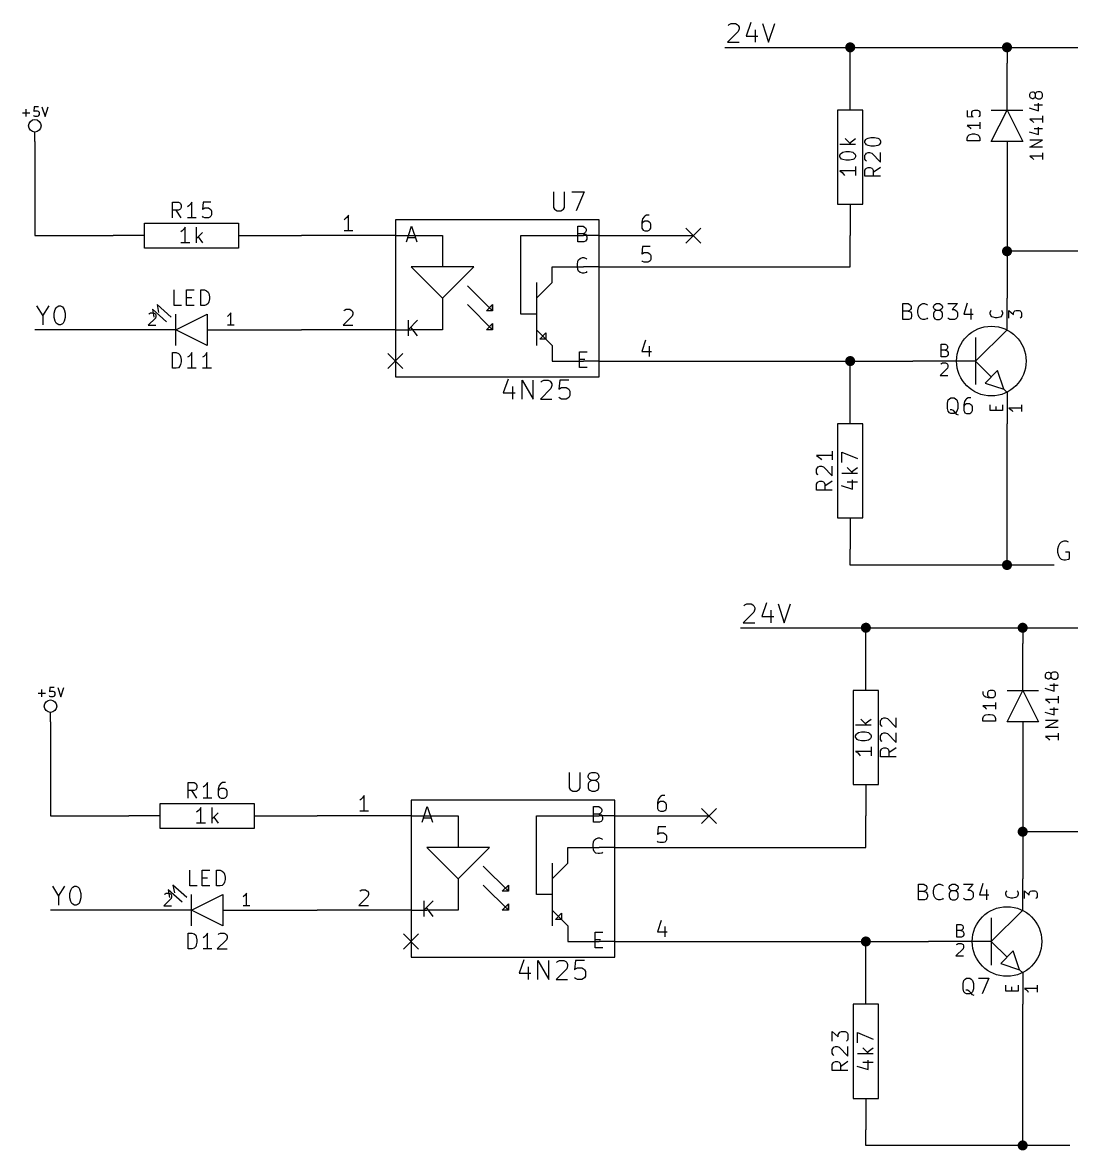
# Model space of a CAD drawing. Extents: x 4000 to 196000, y 4000 to 146000.
# Drawn here: x 134110 to 167555, y 36340 to 72290 of the extents above; entities that cross this region are included whole.
import ezdxf

# ---------------------------------------------------------------- set-up
doc = ezdxf.new("R2010")
doc.units = 0
doc.layers.add('BLACK', color=1, linetype='CONTINUOUS')

msp = doc.modelspace()

# ---------------------------------------------------------------- linework, layer by layer
at = {"layer": 'BLACK'}
for p, q in [((156640, 72230), (156700, 72260)), ((156700, 72260), (156840, 72260)), ((156840, 72260), (156900, 72230)), ((157330, 72290), (157180, 71860)), ((157700, 72260), (157900, 71660)), ((157900, 71660), (158100, 72260)), ((156930, 72000), (156590, 71660)), ((156610, 72200), (156640, 72230)), ((156900, 72230), (156930, 72200)), ((156930, 72200), (156960, 72140)), ((156960, 72090), (156930, 72000)), ((156960, 72140), (156960, 72090)), ((157470, 72060), (157470, 71660)), ((156590, 71660), (156960, 71660)), ((157180, 71860), (157560, 71860)), ((156500, 71500), (169500, 71500)), ((160500, 70500), (160500, 71500)), ((165500, 71500), (165500, 71000)), ((165500, 69500), (165500, 71000)), ((160500, 69500), (160500, 70500)), ((166230, 70010), (166250, 70050)), ((166230, 69930), (166230, 70010)), ((166250, 69890), (166230, 69930)), ((166250, 70050), (166270, 70070)), ((166270, 69880), (166250, 69890)), ((166270, 70070), (166310, 70080)), ((166310, 69860), (166270, 69880)), ((166310, 70080), (166330, 70080)), ((166330, 69860), (166310, 69860)), ((166330, 70080), (166370, 70070)), ((166370, 69880), (166330, 69860)), ((166370, 70070), (166380, 70050)), ((166380, 69890), (166370, 69880)), ((166380, 70050), (166400, 70010)), ((166400, 69930), (166380, 69890)), ((166420, 70050), (166400, 70010)), ((166400, 70010), (166400, 69930)), ((166400, 69930), (166420, 69890)), ((166440, 70070), (166420, 70050)), ((166420, 69890), (166440, 69880)), ((166480, 70080), (166440, 70070)), ((166440, 69880), (166480, 69860)), ((166560, 70080), (166480, 70080)), ((166480, 69860), (166560, 69860)), ((166590, 70070), (166560, 70080)), ((166560, 69860), (166590, 69880)), ((166610, 70050), (166590, 70070)), ((166590, 69880), (166610, 69890)), ((166630, 70010), (166610, 70050)), ((166610, 69890), (166630, 69930)), ((166630, 69930), (166630, 70010)), ((134110, 69410), (134340, 69410)), ((134230, 69300), (134230, 69530)), ((134480, 69600), (134470, 69460)), ((134470, 69460), (134480, 69470)), ((134620, 69600), (134480, 69600)), ((134480, 69470), (134510, 69480)), ((134510, 69480), (134580, 69480)), ((134580, 69480), (134610, 69470)), ((134610, 69470), (134620, 69460)), ((134620, 69460), (134640, 69430)), ((134640, 69430), (134640, 69360)), ((134730, 69600), (134830, 69300)), ((134830, 69300), (134930, 69600)), ((160100, 69500), (160100, 66500)), ((160900, 69500), (160100, 69500)), ((160900, 66500), (160900, 69500)), ((164230, 69490), (164230, 69300)), ((164380, 69430), (164400, 69470)), ((164380, 69330), (164380, 69430)), ((164400, 69470), (164420, 69490)), ((164420, 69490), (164460, 69500)), ((164460, 69500), (164560, 69500)), ((164560, 69500), (164590, 69490)), ((164590, 69490), (164610, 69470)), ((164610, 69470), (164630, 69430)), ((164630, 69430), (164630, 69330)), ((165000, 69500), (166000, 69500)), ((165000, 68500), (165500, 69500)), ((165500, 69500), (166000, 68500)), ((166210, 69570), (166500, 69480)), ((166370, 69670), (166630, 69670)), ((166500, 69480), (166500, 69720)), ((134480, 69310), (134470, 69330)), ((134510, 69300), (134480, 69310)), ((134580, 69300), (134510, 69300)), ((134610, 69310), (134580, 69300)), ((134620, 69330), (134610, 69310)), ((134640, 69360), (134620, 69330)), ((164230, 69300), (164420, 69280)), ((164400, 69300), (164380, 69330)), ((164420, 69280), (164400, 69300)), ((164610, 69300), (164590, 69280)), ((164630, 69330), (164610, 69300)), ((164630, 69120), (164630, 68900)), ((166630, 69210), (166230, 69210)), ((166230, 69210), (166290, 69170)), ((166290, 69170), (166330, 69130)), ((166330, 69130), (166350, 69100)), ((166630, 69320), (166630, 69100)), ((134500, 68500), (134500, 68800)), ((164630, 69010), (164230, 69010)), ((164230, 69010), (164290, 68970)), ((164230, 68610), (164250, 68670)), ((164250, 68670), (164290, 68710)), ((164290, 68970), (164330, 68930)), ((164290, 68710), (164330, 68720)), ((164330, 68930), (164350, 68900)), ((164330, 68720), (164400, 68740)), ((164400, 68740), (164460, 68740)), ((164460, 68740), (164540, 68720)), ((164540, 68720), (164570, 68710)), ((164570, 68710), (164610, 68670)), ((164610, 68670), (164630, 68610)), ((166210, 68810), (166500, 68720)), ((166370, 68910), (166630, 68910)), ((166500, 68720), (166500, 68960)), ((134500, 68500), (134500, 65500)), ((160670, 68400), (160170, 68400)), ((160340, 68590), (160530, 68400)), ((160480, 68450), (160670, 68590)), ((160970, 68510), (161000, 68560)), ((160970, 68460), (160970, 68510)), ((161000, 68420), (160970, 68460)), ((161000, 68560), (161020, 68580)), ((161020, 68390), (161000, 68420)), ((161020, 68580), (161070, 68610)), ((161070, 68370), (161020, 68390)), ((161070, 68610), (161160, 68630)), ((161160, 68350), (161070, 68370)), ((161160, 68630), (161280, 68630)), ((161280, 68350), (161160, 68350)), ((161280, 68630), (161380, 68610)), ((161380, 68370), (161280, 68350)), ((161380, 68610), (161420, 68580)), ((161420, 68390), (161380, 68370)), ((161420, 68580), (161450, 68560)), ((161450, 68420), (161420, 68390)), ((161450, 68560), (161470, 68510)), ((161470, 68460), (161450, 68420)), ((161470, 68510), (161470, 68460)), ((164230, 68520), (164230, 68610)), ((164630, 68520), (164230, 68520)), ((164630, 68610), (164630, 68520)), ((166000, 68500), (165000, 68500)), ((165500, 68500), (165500, 67000)), ((166230, 68320), (166630, 68540)), ((166630, 68540), (166230, 68540)), ((166630, 68320), (166230, 68320)), ((160170, 68060), (160200, 68110)), ((160170, 68010), (160170, 68060)), ((160200, 67970), (160170, 68010)), ((160200, 68110), (160220, 68130)), ((160220, 67940), (160200, 67970)), ((160220, 68130), (160270, 68160)), ((160270, 68160), (160360, 68180)), ((160360, 68180), (160480, 68180)), ((160480, 68180), (160580, 68160)), ((160580, 68160), (160620, 68130)), ((160620, 68130), (160650, 68110)), ((160650, 67970), (160620, 67940)), ((160650, 68110), (160670, 68060)), ((160670, 68010), (160650, 67970)), ((160670, 68060), (160670, 68010)), ((160970, 68060), (161000, 68100)), ((160970, 67940), (160970, 68060)), ((161000, 68100), (161020, 68130)), ((161020, 68130), (161070, 68150)), ((161070, 68150), (161120, 68150)), ((161120, 68150), (161190, 68130)), ((161190, 68130), (161470, 67840)), ((161470, 67840), (161470, 68150)), ((166630, 68030), (166230, 68030)), ((166230, 68030), (166290, 67990)), ((166290, 67990), (166330, 67950)), ((166330, 67950), (166350, 67920)), ((166630, 68140), (166630, 67920)), ((160270, 67920), (160220, 67940)), ((160360, 67900), (160270, 67920)), ((160480, 67900), (160360, 67900)), ((160580, 67920), (160480, 67900)), ((160620, 67940), (160580, 67920)), ((160670, 67700), (160670, 67420)), ((161000, 67890), (160970, 67940)), ((160970, 67580), (161000, 67630)), ((161020, 67870), (161000, 67890)), ((161000, 67630), (161020, 67650)), ((161020, 67650), (161070, 67670)), ((161070, 67670), (161140, 67670)), ((161140, 67670), (161190, 67650)), ((161190, 67650), (161210, 67630)), ((161210, 67630), (161230, 67580)), ((161470, 67670), (161230, 67510)), ((160670, 67560), (160170, 67560)), ((160170, 67560), (160240, 67510)), ((160240, 67510), (160290, 67460)), ((160290, 67460), (160320, 67420)), ((160970, 67390), (160970, 67580)), ((161470, 67390), (160970, 67390)), ((161230, 67580), (161230, 67390)), ((151040, 66890), (151040, 66400)), ((151390, 66400), (151390, 66890)), ((151620, 66890), (152020, 66890)), ((152020, 66890), (151760, 66290)), ((165500, 67000), (165500, 63500)), ((138890, 66070), (138890, 66570)), ((138890, 66570), (139080, 66570)), ((139080, 66570), (139130, 66540)), ((139130, 66540), (139150, 66520)), ((139150, 66520), (139170, 66470)), ((139510, 66570), (139460, 66500)), ((139510, 66070), (139510, 66570)), ((139870, 66570), (139850, 66330)), ((140110, 66570), (139870, 66570)), ((139080, 66310), (138890, 66310)), ((139170, 66070), (139010, 66310)), ((139130, 66330), (139080, 66310)), ((139150, 66350), (139130, 66330)), ((139170, 66400), (139150, 66350)), ((139170, 66470), (139170, 66400)), ((139410, 66450), (139370, 66420)), ((139460, 66500), (139410, 66450)), ((139850, 66330), (139870, 66350)), ((139870, 66350), (139920, 66380)), ((139920, 66380), (140040, 66380)), ((140040, 66380), (140080, 66350)), ((140080, 66350), (140110, 66330)), ((140110, 66330), (140130, 66280)), ((140130, 66160), (140110, 66120)), ((140130, 66280), (140130, 66160)), ((144500, 66150), (144450, 66080)), ((144500, 65650), (144500, 66150)), ((151040, 66400), (151070, 66340)), ((151070, 66340), (151100, 66320)), ((151100, 66320), (151160, 66290)), ((151160, 66290), (151270, 66290)), ((151270, 66290), (151330, 66320)), ((151330, 66320), (151360, 66340)), ((151360, 66340), (151390, 66400)), ((154000, 66150), (153950, 66120)), ((154090, 66150), (154000, 66150)), ((160100, 66500), (160900, 66500)), ((160500, 66500), (160500, 65500)), ((138000, 65100), (138000, 65900)), ((138000, 65900), (141000, 65900)), ((139650, 66070), (139370, 66070)), ((139870, 66090), (139850, 66120)), ((139920, 66070), (139870, 66090)), ((140040, 66070), (139920, 66070)), ((140080, 66090), (140040, 66070)), ((140110, 66120), (140080, 66090)), ((141000, 65900), (141000, 65100)), ((144400, 66030), (144360, 66000)), ((144450, 66080), (144400, 66030)), ((146000, 66000), (146000, 61000)), ((152500, 66000), (146000, 66000)), ((146350, 65300), (146510, 65800)), ((146510, 65800), (146680, 65300)), ((151820, 65300), (151820, 65800)), ((151820, 65800), (151990, 65800)), ((151990, 65800), (152030, 65770)), ((152500, 61000), (152500, 66000)), ((153880, 66030), (153860, 65930)), ((153860, 65930), (153860, 65740)), ((153880, 65910), (153860, 65860)), ((153930, 66100), (153880, 66030)), ((153900, 65930), (153880, 65910)), ((153950, 65960), (153900, 65930)), ((153950, 66120), (153930, 66100)), ((154050, 65960), (153950, 65960)), ((154090, 65930), (154050, 65960)), ((154120, 65910), (154090, 65930)), ((154140, 65860), (154120, 65910)), ((154140, 65740), (154140, 65860)), ((134500, 65500), (137000, 65500)), ((138000, 65500), (137000, 65500)), ((139200, 65650), (139160, 65620)), ((139250, 65700), (139200, 65650)), ((139300, 65770), (139250, 65700)), ((139300, 65270), (139300, 65770)), ((139660, 65270), (139660, 65770)), ((139850, 65600), (139660, 65410)), ((139710, 65460), (139850, 65270)), ((141000, 65500), (142000, 65500)), ((142000, 65500), (143000, 65500)), ((146000, 65500), (143000, 65500)), ((144640, 65650), (144360, 65650)), ((146000, 65500), (146500, 65500)), ((146400, 65440), (146630, 65440)), ((146500, 65500), (147500, 65500)), ((147500, 65500), (147500, 64500)), ((150000, 63000), (150000, 65500)), ((150000, 65500), (152000, 65500)), ((151990, 65560), (151820, 65560)), ((152030, 65580), (151990, 65560)), ((151990, 65560), (152060, 65540)), ((152500, 65500), (152000, 65500)), ((152030, 65770), (152060, 65750)), ((152060, 65610), (152030, 65580)), ((152060, 65750), (152080, 65700)), ((152080, 65650), (152060, 65610)), ((152060, 65540), (152080, 65510)), ((152080, 65700), (152080, 65650)), ((152080, 65510), (152100, 65460)), ((152100, 65460), (152100, 65390)), ((152500, 65500), (155500, 65500)), ((153860, 65740), (153880, 65700)), ((153880, 65700), (153900, 65670)), ((153900, 65670), (153950, 65650)), ((153950, 65650), (154050, 65650)), ((154050, 65650), (154090, 65670)), ((154090, 65670), (154120, 65700)), ((154120, 65700), (154140, 65740)), ((155260, 65740), (155740, 65260)), ((155740, 65740), (155260, 65260)), ((160500, 64500), (160500, 65500)), ((141000, 65100), (138000, 65100)), ((139440, 65270), (139160, 65270)), ((152010, 65300), (151820, 65300)), ((152060, 65320), (152010, 65300)), ((152080, 65350), (152060, 65320)), ((152100, 65390), (152080, 65350)), ((153880, 65150), (153860, 64910)), ((154120, 65150), (153880, 65150)), ((151820, 64680), (151840, 64730)), ((151840, 64730), (151890, 64770)), ((151890, 64770), (151960, 64800)), ((151960, 64800), (152010, 64800)), ((152010, 64800), (152080, 64770)), ((152080, 64770), (152100, 64750)), ((153860, 64910), (153880, 64930)), ((153880, 64930), (153930, 64960)), ((153930, 64960), (154050, 64960)), ((154050, 64960), (154090, 64930)), ((154090, 64930), (154120, 64910)), ((154120, 64910), (154140, 64860)), ((154140, 64740), (154120, 64700)), ((154140, 64860), (154140, 64740)), ((169500, 65000), (165500, 65000)), ((147500, 64500), (146500, 64500)), ((146500, 64500), (147500, 63500)), ((147500, 63500), (148500, 64500)), ((148500, 64500), (147500, 64500)), ((151000, 64000), (151000, 64500)), ((151000, 64500), (152000, 64500)), ((151800, 64580), (151820, 64680)), ((151800, 64510), (151800, 64580)), ((151820, 64420), (151800, 64510)), ((151840, 64370), (151820, 64420)), ((151890, 64320), (151840, 64370)), ((152500, 64500), (152000, 64500)), ((152500, 64500), (155500, 64500)), ((153880, 64670), (153860, 64700)), ((153930, 64650), (153880, 64670)), ((154050, 64650), (153930, 64650)), ((154090, 64670), (154050, 64650)), ((154120, 64700), (154090, 64670)), ((155500, 64500), (160500, 64500)), ((150500, 64000), (150500, 62000)), ((150500, 63500), (151000, 64000)), ((151960, 64300), (151890, 64320)), ((152010, 64300), (151960, 64300)), ((152080, 64320), (152010, 64300)), ((152100, 64350), (152080, 64320)), ((138940, 63270), (138940, 63770)), ((139340, 63270), (139340, 63770)), ((139340, 63770), (139580, 63770)), ((139790, 63270), (139790, 63770)), ((139790, 63770), (139910, 63770)), ((139910, 63770), (139980, 63740)), ((139980, 63740), (140030, 63700)), ((140030, 63700), (140050, 63650)), ((140050, 63650), (140070, 63550)), ((148300, 63900), (149100, 63100)), ((138850, 62900), (138400, 63300)), ((138400, 63300), (138450, 63050)), ((139340, 63530), (139510, 63530)), ((139980, 63290), (139910, 63270)), ((140030, 63340), (139980, 63290)), ((140050, 63390), (140030, 63340)), ((140070, 63480), (140050, 63390)), ((140070, 63550), (140070, 63480)), ((147500, 63500), (147500, 62500)), ((148300, 63300), (149100, 62500)), ((148900, 63100), (149100, 63300)), ((149100, 63100), (149100, 63300)), ((149100, 63300), (149100, 63100)), ((162180, 62830), (162180, 63330)), ((162180, 63330), (162350, 63330)), ((162350, 63330), (162390, 63300)), ((162390, 63300), (162420, 63280)), ((162420, 63280), (162440, 63230)), ((162700, 63260), (162750, 63300)), ((162750, 63300), (162820, 63330)), ((162820, 63330), (162870, 63330)), ((162870, 63330), (162940, 63300)), ((162940, 63300), (162960, 63280)), ((163160, 63230), (163180, 63280)), ((163180, 63280), (163200, 63300)), ((163200, 63300), (163250, 63330)), ((163250, 63330), (163350, 63330)), ((163350, 63330), (163390, 63300)), ((163390, 63300), (163420, 63280)), ((163420, 63280), (163440, 63230)), ((163610, 63330), (163920, 63330)), ((163920, 63330), (163750, 63140)), ((164230, 63350), (164120, 62990)), ((165500, 62500), (165500, 63500)), ((134560, 63260), (134760, 62940)), ((134760, 62940), (134960, 63260)), ((134760, 62940), (134760, 62660)), ((135120, 63030), (135150, 63140)), ((135120, 62890), (135120, 63030)), ((135150, 63140), (135180, 63200)), ((135180, 63200), (135210, 63230)), ((135210, 63230), (135270, 63260)), ((135270, 63260), (135320, 63260)), ((135320, 63260), (135380, 63230)), ((135380, 63230), (135410, 63200)), ((135410, 63200), (135440, 63140)), ((135440, 63140), (135470, 63030)), ((135470, 63030), (135470, 62890)), ((138140, 63000), (138160, 63020)), ((138160, 63020), (138190, 63040)), ((138190, 63040), (138290, 63040)), ((138700, 62750), (138250, 63150)), ((138250, 63150), (138300, 62900)), ((138290, 63040), (138330, 63020)), ((138330, 63020), (138350, 63000)), ((138350, 63000), (138360, 62960)), ((138360, 62920), (138350, 62870)), ((138360, 62960), (138360, 62920)), ((139180, 63270), (138940, 63270)), ((139000, 62000), (139000, 63000)), ((139000, 62500), (140000, 63000)), ((139580, 63270), (139340, 63270)), ((139910, 63270), (139790, 63270)), ((140000, 63000), (140000, 62000)), ((140670, 62940), (140640, 62920)), ((140710, 62980), (140670, 62940)), ((140750, 63040), (140710, 62980)), ((140750, 62640), (140750, 63040)), ((144620, 62930), (144330, 62650)), ((144360, 63100), (144380, 63120)), ((144380, 63120), (144430, 63150)), ((144430, 63150), (144550, 63150)), ((144550, 63150), (144590, 63120)), ((144590, 63120), (144620, 63100)), ((144620, 63100), (144640, 63050)), ((144640, 63000), (144620, 62930)), ((144640, 63050), (144640, 63000)), ((149100, 63100), (148900, 63100)), ((150500, 63000), (150000, 63000)), ((162350, 63090), (162180, 63090)), ((162390, 63110), (162350, 63090)), ((162350, 63090), (162420, 63070)), ((162420, 63140), (162390, 63110)), ((162440, 63180), (162420, 63140)), ((162420, 63070), (162440, 63040)), ((162440, 63230), (162440, 63180)), ((162440, 63040), (162460, 62990)), ((162460, 62920), (162440, 62880)), ((162460, 62990), (162460, 62920)), ((162660, 63110), (162680, 63210)), ((162660, 63040), (162660, 63110)), ((162680, 62950), (162660, 63040)), ((162680, 63210), (162700, 63260)), ((162700, 62900), (162680, 62950)), ((163160, 63210), (163160, 63230)), ((163180, 63160), (163160, 63210)), ((163180, 63070), (163160, 63020)), ((163160, 63020), (163160, 62920)), ((163160, 62920), (163180, 62880)), ((163200, 63140), (163180, 63160)), ((163200, 63090), (163180, 63070)), ((163250, 63110), (163200, 63140)), ((163250, 63110), (163200, 63090)), ((163350, 63110), (163250, 63110)), ((163390, 63140), (163350, 63110)), ((163390, 63090), (163350, 63110)), ((163420, 63160), (163390, 63140)), ((163420, 63070), (163390, 63090)), ((163440, 63210), (163420, 63160)), ((163440, 63020), (163420, 63070)), ((163420, 62880), (163440, 62920)), ((163440, 63230), (163440, 63210)), ((163440, 62920), (163440, 63020)), ((163750, 63140), (163830, 63140)), ((163830, 63140), (163870, 63110)), ((163870, 63110), (163900, 63090)), ((163900, 63090), (163920, 63040)), ((163920, 62920), (163900, 62880)), ((163920, 63040), (163920, 62920)), ((164120, 62990), (164420, 62990)), ((164350, 63160), (164350, 62830)), ((164960, 63050), (164980, 63100)), ((164960, 63010), (164960, 63050)), ((164980, 62950), (164960, 63010)), ((164980, 63100), (165000, 63120)), ((165020, 62910), (164980, 62950)), ((165340, 62950), (165300, 62910)), ((165320, 63120), (165340, 63100)), ((165340, 63100), (165360, 63050)), ((165360, 63010), (165340, 62950)), ((165360, 63050), (165360, 63010)), ((165560, 62870), (165560, 63110)), ((165560, 63110), (165710, 62980)), ((165710, 63040), (165730, 63080)), ((165710, 62980), (165710, 63040)), ((165730, 63080), (165750, 63100)), ((165750, 63100), (165790, 63110)), ((165790, 63110), (165890, 63110)), ((165890, 63110), (165920, 63100)), ((165920, 63100), (165940, 63080)), ((165940, 63080), (165960, 63040)), ((165960, 62920), (165940, 62890)), ((165960, 63040), (165960, 62920)), ((135150, 62770), (135120, 62890)), ((135180, 62710), (135150, 62770)), ((135210, 62690), (135180, 62710)), ((135270, 62660), (135210, 62690)), ((135320, 62660), (135270, 62660)), ((135380, 62690), (135320, 62660)), ((135410, 62710), (135380, 62690)), ((135440, 62770), (135410, 62710)), ((135470, 62890), (135440, 62770)), ((138350, 62870), (138120, 62640)), ((138120, 62640), (138360, 62640)), ((140860, 62640), (140640, 62640)), ((144330, 62650), (144640, 62650)), ((146420, 62300), (146420, 62800)), ((146700, 62800), (146420, 62510)), ((146700, 62300), (146490, 62580)), ((148900, 62500), (149100, 62700)), ((149100, 62500), (149100, 62700)), ((149100, 62700), (149100, 62500)), ((162370, 62830), (162180, 62830)), ((162420, 62850), (162370, 62830)), ((162440, 62880), (162420, 62850)), ((162750, 62850), (162700, 62900)), ((162820, 62830), (162750, 62850)), ((162870, 62830), (162820, 62830)), ((162940, 62850), (162870, 62830)), ((162960, 62880), (162940, 62850)), ((163180, 62880), (163200, 62850)), ((163200, 62850), (163250, 62830)), ((163250, 62830), (163350, 62830)), ((163350, 62830), (163390, 62850)), ((163390, 62850), (163420, 62880)), ((163640, 62850), (163610, 62880)), ((163680, 62830), (163640, 62850)), ((163830, 62830), (163680, 62830)), ((163870, 62850), (163830, 62830)), ((163900, 62880), (163870, 62850)), ((165060, 62900), (165020, 62910)), ((165130, 62880), (165060, 62900)), ((165190, 62880), (165130, 62880)), ((165270, 62900), (165190, 62880)), ((165300, 62910), (165270, 62900)), ((165940, 62890), (165920, 62870)), ((137500, 62500), (134500, 62500)), ((139000, 62500), (137500, 62500)), ((140000, 62000), (139000, 62500)), ((140000, 62500), (141500, 62500)), ((141500, 62500), (143000, 62500)), ((146000, 62500), (143000, 62500)), ((146000, 62500), (146500, 62500)), ((147500, 62500), (146500, 62500)), ((149100, 62500), (148900, 62500)), ((150500, 62500), (151000, 62000)), ((150600, 62200), (150800, 62400)), ((150800, 62200), (150600, 62200)), ((150800, 62400), (150800, 62200)), ((164500, 61500), (165500, 62500)), ((164500, 62250), (164500, 60750)), ((151000, 62000), (151000, 61500)), ((153970, 62170), (153860, 61810)), ((154090, 61980), (154090, 61650)), ((163400, 61640), (163400, 62040)), ((163400, 62040), (163530, 62040)), ((163530, 61850), (163400, 61850)), ((163530, 62040), (163570, 62020)), ((163570, 61870), (163530, 61850)), ((163530, 61850), (163590, 61830)), ((163570, 62020), (163590, 62000)), ((163590, 61890), (163570, 61870)), ((163590, 62000), (163600, 61960)), ((163600, 61920), (163590, 61890)), ((163600, 61960), (163600, 61920)), ((138890, 61270), (138890, 61770)), ((138890, 61770), (139010, 61770)), ((139010, 61770), (139080, 61740)), ((139080, 61740), (139130, 61700)), ((139130, 61700), (139150, 61650)), ((139150, 61650), (139170, 61550)), ((139170, 61480), (139150, 61390)), ((139170, 61550), (139170, 61480)), ((139410, 61650), (139370, 61620)), ((139460, 61700), (139410, 61650)), ((139510, 61770), (139460, 61700)), ((139510, 61270), (139510, 61770)), ((139890, 61650), (139850, 61620)), ((139940, 61700), (139890, 61650)), ((139990, 61770), (139940, 61700)), ((139990, 61270), (139990, 61770)), ((145760, 61740), (146240, 61260)), ((146240, 61740), (145760, 61260)), ((151000, 61500), (152000, 61500)), ((151870, 61300), (151870, 61800)), ((151870, 61800), (152110, 61800)), ((151870, 61560), (152040, 61560)), ((152500, 61500), (152000, 61500)), ((152500, 61500), (155500, 61500)), ((153860, 61810), (154160, 61810)), ((155500, 61500), (162500, 61500)), ((160500, 60500), (160500, 61500)), ((164500, 61500), (162500, 61500)), ((163550, 61640), (163400, 61640)), ((163590, 61660), (163550, 61640)), ((163590, 61830), (163600, 61810)), ((163600, 61680), (163590, 61660)), ((163600, 61810), (163620, 61770)), ((163620, 61710), (163600, 61680)), ((163620, 61770), (163620, 61710)), ((165000, 61000), (164500, 61500)), ((139010, 61270), (138890, 61270)), ((139080, 61290), (139010, 61270)), ((139130, 61340), (139080, 61290)), ((139150, 61390), (139130, 61340)), ((139650, 61270), (139370, 61270)), ((140130, 61270), (139850, 61270)), ((152110, 61300), (151870, 61300)), ((163600, 61270), (163370, 61040)), ((163390, 61400), (163410, 61420)), ((163410, 61420), (163440, 61440)), ((163440, 61440), (163540, 61440)), ((163540, 61440), (163580, 61420)), ((163580, 61420), (163600, 61400)), ((163600, 61400), (163610, 61360)), ((163610, 61320), (163600, 61270)), ((163610, 61360), (163610, 61320)), ((165200, 61200), (164800, 60800)), ((165400, 60600), (165200, 61200)), ((146000, 61000), (152500, 61000)), ((149590, 60920), (149440, 60490)), ((150040, 60290), (150040, 60890)), ((150040, 60890), (150390, 60290)), ((150390, 60290), (150390, 60890)), ((150640, 60830), (150670, 60860)), ((150670, 60860), (150730, 60890)), ((150730, 60890), (150870, 60890)), ((150870, 60890), (150930, 60860)), ((150930, 60860), (150960, 60830)), ((150960, 60830), (150990, 60770)), ((150990, 60770), (150990, 60720)), ((151240, 60890), (151210, 60600)), ((151530, 60890), (151240, 60890)), ((163370, 61040), (163610, 61040)), ((164800, 60800), (165400, 60600)), ((149440, 60490), (149820, 60490)), ((149730, 60690), (149730, 60290)), ((150960, 60630), (150620, 60290)), ((150990, 60720), (150960, 60630)), ((151210, 60600), (151240, 60630)), ((151240, 60630), (151300, 60660)), ((151300, 60660), (151440, 60660)), ((151440, 60660), (151500, 60630)), ((151500, 60630), (151530, 60600)), ((151530, 60600), (151560, 60540)), ((151560, 60400), (151530, 60340)), ((151560, 60540), (151560, 60400)), ((160500, 59500), (160500, 60500)), ((165400, 60600), (165500, 60500)), ((165500, 60500), (165500, 59500)), ((150620, 60290), (150990, 60290)), ((151240, 60320), (151210, 60340)), ((151300, 60290), (151240, 60320)), ((151440, 60290), (151300, 60290)), ((151500, 60320), (151440, 60290)), ((151530, 60340), (151500, 60320)), ((163600, 60160), (163620, 60260)), ((163600, 59990), (163600, 60160)), ((163620, 60260), (163670, 60300)), ((163670, 60300), (163710, 60330)), ((163710, 60330), (163810, 60330)), ((163810, 60330), (163860, 60300)), ((163860, 60300), (163900, 60260)), ((163900, 60260), (163930, 60160)), ((163930, 60160), (163930, 59990)), ((164140, 60210), (164120, 60110)), ((164120, 60110), (164120, 59920)), ((164140, 60090), (164120, 60040)), ((164190, 60280), (164140, 60210)), ((164160, 60110), (164140, 60090)), ((164210, 60140), (164160, 60110)), ((164210, 60300), (164190, 60280)), ((164260, 60330), (164210, 60300)), ((164310, 60140), (164210, 60140)), ((164350, 60330), (164260, 60330)), ((164350, 60110), (164310, 60140)), ((164380, 60090), (164350, 60110)), ((164400, 60040), (164380, 60090)), ((164400, 59920), (164400, 60040)), ((164960, 59920), (164960, 60110)), ((165150, 59920), (165150, 60050)), ((165360, 60110), (165360, 59920)), ((165960, 60110), (165960, 59890)), ((163620, 59900), (163600, 59990)), ((163670, 59850), (163620, 59900)), ((163710, 59830), (163670, 59850)), ((163740, 59950), (163690, 59950)), ((163810, 59830), (163710, 59830)), ((163790, 59920), (163740, 59950)), ((163860, 59850), (163790, 59920)), ((163860, 59850), (163810, 59830)), ((163900, 59900), (163860, 59850)), ((163900, 59800), (163860, 59850)), ((163930, 59990), (163900, 59900)), ((163950, 59780), (163900, 59800)), ((164120, 59920), (164140, 59880)), ((164140, 59880), (164160, 59850)), ((164160, 59850), (164210, 59830)), ((164210, 59830), (164310, 59830)), ((164310, 59830), (164350, 59850)), ((164350, 59850), (164380, 59880)), ((164380, 59880), (164400, 59920)), ((165360, 59920), (164960, 59920)), ((165960, 60000), (165560, 60000)), ((165560, 60000), (165620, 59960)), ((165620, 59960), (165660, 59920)), ((165660, 59920), (165680, 59890)), ((160900, 59500), (160100, 59500)), ((160100, 59500), (160100, 56500)), ((160900, 56500), (160900, 59500)), ((165500, 55000), (165500, 59500)), ((159930, 58630), (159930, 58350)), ((160230, 58270), (160230, 58600)), ((160230, 58600), (160730, 58390)), ((159930, 58490), (159430, 58490)), ((159430, 58490), (159500, 58440)), ((159500, 58440), (159550, 58390)), ((159550, 58390), (159580, 58350)), ((159430, 58060), (159460, 58100)), ((159430, 57940), (159430, 58060)), ((159460, 57890), (159430, 57940)), ((159460, 58100), (159480, 58130)), ((159480, 57870), (159460, 57890)), ((159480, 58130), (159530, 58150)), ((159530, 58150), (159580, 58150)), ((159580, 58150), (159650, 58130)), ((159650, 58130), (159930, 57840)), ((159930, 57840), (159930, 58150)), ((160730, 57920), (160230, 57920)), ((160400, 58110), (160590, 57920)), ((160540, 57970), (160730, 58110)), ((159430, 57580), (159460, 57630)), ((159430, 57390), (159430, 57580)), ((159460, 57630), (159480, 57650)), ((159480, 57650), (159530, 57670)), ((159530, 57670), (159600, 57670)), ((159600, 57670), (159650, 57650)), ((159650, 57650), (159670, 57630)), ((159670, 57630), (159690, 57580)), ((159930, 57670), (159690, 57510)), ((159690, 57580), (159690, 57390)), ((160210, 57530), (160570, 57420)), ((160400, 57650), (160730, 57650)), ((160570, 57420), (160570, 57720)), ((159930, 57390), (159430, 57390)), ((160100, 56500), (160900, 56500)), ((160500, 56500), (160500, 55500)), ((167230, 55730), (167170, 55670)), ((167310, 55760), (167230, 55730)), ((167400, 55760), (167310, 55760)), ((167460, 55730), (167400, 55760)), ((160500, 55000), (160500, 55500)), ((167140, 55610), (167110, 55500)), ((167110, 55500), (167110, 55410)), ((167110, 55410), (167140, 55300)), ((167170, 55670), (167140, 55610)), ((167490, 55410), (167370, 55410)), ((167490, 55210), (167490, 55410)), ((167140, 55300), (167170, 55240)), ((167170, 55240), (167230, 55190)), ((167230, 55190), (167310, 55160)), ((167310, 55160), (167370, 55160)), ((167370, 55160), (167460, 55190)), ((167460, 55190), (167490, 55210)), ((167000, 55000), (160500, 55000)), ((157110, 53700), (157140, 53730)), ((157140, 53730), (157200, 53760)), ((157200, 53760), (157340, 53760)), ((157340, 53760), (157400, 53730)), ((157400, 53730), (157430, 53700)), ((157430, 53700), (157460, 53640)), ((157460, 53590), (157430, 53500)), ((157460, 53640), (157460, 53590)), ((157830, 53790), (157680, 53360)), ((158200, 53760), (158400, 53160)), ((158400, 53160), (158600, 53760)), ((157430, 53500), (157090, 53160)), ((157680, 53360), (158060, 53360)), ((157970, 53560), (157970, 53160)), ((157000, 53000), (170000, 53000)), ((157090, 53160), (157460, 53160)), ((161000, 52000), (161000, 53000)), ((166000, 53000), (166000, 52500)), ((166000, 51000), (166000, 52500)), ((161000, 51000), (161000, 52000)), ((166730, 51510), (166750, 51550)), ((166730, 51430), (166730, 51510)), ((166750, 51390), (166730, 51430)), ((166750, 51550), (166770, 51570)), ((166770, 51570), (166810, 51580)), ((166810, 51580), (166830, 51580)), ((166830, 51580), (166870, 51570)), ((166870, 51570), (166880, 51550)), ((166880, 51550), (166900, 51510)), ((166900, 51430), (166880, 51390)), ((166920, 51550), (166900, 51510)), ((166900, 51510), (166900, 51430)), ((166900, 51430), (166920, 51390)), ((166940, 51570), (166920, 51550)), ((166980, 51580), (166940, 51570)), ((167060, 51580), (166980, 51580)), ((167090, 51570), (167060, 51580)), ((167110, 51550), (167090, 51570)), ((167130, 51510), (167110, 51550)), ((167110, 51390), (167130, 51430)), ((167130, 51430), (167130, 51510)), ((134980, 51100), (134970, 50960)), ((135120, 51100), (134980, 51100)), ((135230, 51100), (135330, 50800)), ((135330, 50800), (135430, 51100)), ((166710, 51070), (167000, 50980)), ((166770, 51380), (166750, 51390)), ((166810, 51360), (166770, 51380)), ((166830, 51360), (166810, 51360)), ((166870, 51380), (166830, 51360)), ((166880, 51390), (166870, 51380)), ((166870, 51170), (167130, 51170)), ((166920, 51390), (166940, 51380)), ((166940, 51380), (166980, 51360)), ((166980, 51360), (167060, 51360)), ((167000, 50980), (167000, 51220)), ((167060, 51360), (167090, 51380)), ((167090, 51380), (167110, 51390)), ((134610, 50910), (134840, 50910)), ((134730, 50800), (134730, 51030)), ((134970, 50960), (134980, 50970)), ((134980, 50810), (134970, 50830)), ((134980, 50970), (135010, 50980)), ((135010, 50800), (134980, 50810)), ((135010, 50980), (135080, 50980)), ((135080, 50800), (135010, 50800)), ((135080, 50980), (135110, 50970)), ((135110, 50810), (135080, 50800)), ((135110, 50970), (135120, 50960)), ((135120, 50830), (135110, 50810)), ((135120, 50960), (135140, 50930)), ((135140, 50860), (135120, 50830)), ((135140, 50930), (135140, 50860)), ((160600, 51000), (160600, 48000)), ((161400, 51000), (160600, 51000)), ((161400, 48000), (161400, 51000)), ((164730, 50970), (164730, 50890)), ((164730, 50890), (164750, 50850)), ((164750, 50850), (164770, 50830)), ((164770, 50830), (164830, 50800)), ((164830, 50800), (164900, 50780)), ((164900, 50970), (164880, 50930)), ((164880, 50930), (164880, 50850)), ((164880, 50850), (164900, 50810)), ((164920, 50990), (164900, 50970)), ((164900, 50810), (164920, 50800)), ((164900, 50780), (165060, 50780)), ((164960, 51000), (164920, 50990)), ((164920, 50800), (164960, 50780)), ((165060, 51000), (164960, 51000)), ((165090, 50990), (165060, 51000)), ((165060, 50780), (165090, 50800)), ((165110, 50970), (165090, 50990)), ((165090, 50800), (165110, 50810)), ((165130, 50930), (165110, 50970)), ((165110, 50810), (165130, 50850)), ((165130, 50850), (165130, 50930)), ((165500, 51000), (166500, 51000)), ((165500, 50000), (166000, 51000)), ((166000, 51000), (166500, 50000)), ((167130, 50710), (166730, 50710)), ((166730, 50710), (166790, 50670)), ((167130, 50820), (167130, 50600)), ((165130, 50510), (164730, 50510)), ((164730, 50510), (164790, 50470)), ((164790, 50470), (164830, 50430)), ((164830, 50430), (164850, 50400)), ((165130, 50620), (165130, 50400)), ((166790, 50670), (166830, 50630)), ((166830, 50630), (166850, 50600)), ((166870, 50410), (167130, 50410)), ((167000, 50220), (167000, 50460)), ((135000, 50000), (135000, 50300)), ((135000, 50000), (135000, 47000)), ((160840, 50090), (161030, 49900)), ((160980, 49950), (161170, 50090)), ((161470, 50040), (161500, 50080)), ((161470, 49920), (161470, 50040)), ((161500, 50080), (161520, 50110)), ((161520, 50110), (161570, 50130)), ((161570, 50130), (161620, 50130)), ((161620, 50130), (161690, 50110)), ((161690, 50110), (161970, 49820)), ((161970, 49820), (161970, 50130)), ((164730, 50110), (164750, 50170)), ((164730, 50020), (164730, 50110)), ((165130, 50020), (164730, 50020)), ((164750, 50170), (164790, 50210)), ((164790, 50210), (164830, 50220)), ((164830, 50220), (164900, 50240)), ((164900, 50240), (164960, 50240)), ((164960, 50240), (165040, 50220)), ((165040, 50220), (165070, 50210)), ((165070, 50210), (165110, 50170)), ((165110, 50170), (165130, 50110)), ((165130, 50110), (165130, 50020)), ((166500, 50000), (165500, 50000)), ((166000, 50000), (166000, 48500)), ((166710, 50310), (167000, 50220)), ((166730, 49820), (167130, 50040)), ((167130, 50040), (166730, 50040)), ((161170, 49900), (160670, 49900)), ((160700, 49610), (160720, 49630)), ((160720, 49630), (160770, 49660)), ((160770, 49660), (160860, 49680)), ((160860, 49680), (160980, 49680)), ((160980, 49680), (161080, 49660)), ((161080, 49660), (161120, 49630)), ((161120, 49630), (161150, 49610)), ((161500, 49870), (161470, 49920)), ((161520, 49850), (161500, 49870)), ((161500, 49600), (161520, 49630)), ((161520, 49630), (161570, 49650)), ((161570, 49650), (161620, 49650)), ((161620, 49650), (161690, 49630)), ((161690, 49630), (161970, 49340)), ((161970, 49340), (161970, 49650)), ((167130, 49820), (166730, 49820)), ((167130, 49640), (167130, 49420)), ((160670, 49560), (160700, 49610)), ((160670, 49510), (160670, 49560)), ((160700, 49470), (160670, 49510)), ((160720, 49440), (160700, 49470)), ((160770, 49420), (160720, 49440)), ((160860, 49400), (160770, 49420)), ((160980, 49400), (160860, 49400)), ((161080, 49420), (160980, 49400)), ((161120, 49440), (161080, 49420)), ((161150, 49470), (161120, 49440)), ((161150, 49610), (161170, 49560)), ((161170, 49510), (161150, 49470)), ((161170, 49560), (161170, 49510)), ((161470, 49560), (161500, 49600)), ((161470, 49440), (161470, 49560)), ((161500, 49390), (161470, 49440)), ((161520, 49370), (161500, 49390)), ((167130, 49530), (166730, 49530)), ((166730, 49530), (166790, 49490)), ((166790, 49490), (166830, 49450)), ((166830, 49450), (166850, 49420)), ((161170, 49060), (160670, 49060)), ((160670, 49060), (160740, 49010)), ((160740, 49010), (160790, 48960)), ((160790, 48960), (160820, 48920)), ((161170, 49200), (161170, 48920)), ((161470, 49080), (161500, 49130)), ((161470, 48890), (161470, 49080)), ((161500, 49130), (161520, 49150)), ((161520, 49150), (161570, 49170)), ((161570, 49170), (161640, 49170)), ((161640, 49170), (161690, 49150)), ((161690, 49150), (161710, 49130)), ((161710, 49130), (161730, 49080)), ((161970, 49170), (161730, 49010)), ((161730, 49080), (161730, 48890)), ((161970, 48890), (161470, 48890)), ((151540, 48390), (151540, 47900)), ((151890, 47900), (151890, 48390)), ((152140, 48270), (152170, 48330)), ((152140, 48240), (152140, 48270)), ((152170, 48190), (152140, 48240)), ((152170, 48330), (152200, 48360)), ((152200, 48160), (152170, 48190)), ((152200, 48360), (152260, 48390)), ((152260, 48390), (152370, 48390)), ((152370, 48390), (152430, 48360)), ((152430, 48360), (152460, 48330)), ((152460, 48190), (152430, 48160)), ((152460, 48330), (152490, 48270)), ((152490, 48240), (152460, 48190)), ((152490, 48270), (152490, 48240)), ((166000, 48500), (166000, 45000)), ((139390, 47570), (139390, 48070)), ((139390, 48070), (139580, 48070)), ((139580, 48070), (139630, 48040)), ((139630, 47830), (139580, 47810)), ((139630, 48040), (139650, 48020)), ((139650, 47850), (139630, 47830)), ((139650, 48020), (139670, 47970)), ((139670, 47900), (139650, 47850)), ((139670, 47970), (139670, 47900)), ((139910, 47950), (139870, 47920)), ((139960, 48000), (139910, 47950)), ((140010, 48070), (139960, 48000)), ((140010, 47570), (140010, 48070)), ((140370, 47950), (140350, 47850)), ((140350, 47850), (140350, 47660)), ((140370, 47830), (140350, 47780)), ((140420, 48020), (140370, 47950)), ((140390, 47850), (140370, 47830)), ((140440, 47880), (140390, 47850)), ((140440, 48040), (140420, 48020)), ((140490, 48070), (140440, 48040)), ((140540, 47880), (140440, 47880)), ((140580, 48070), (140490, 48070)), ((140580, 47850), (140540, 47880)), ((140610, 47830), (140580, 47850)), ((140630, 47780), (140610, 47830)), ((151540, 47900), (151570, 47840)), ((151570, 47840), (151600, 47820)), ((151600, 47820), (151660, 47790)), ((151770, 47790), (151830, 47820)), ((151830, 47820), (151860, 47840)), ((151860, 47840), (151890, 47900)), ((152170, 48070), (152140, 48020)), ((152140, 48020), (152140, 47900)), ((152140, 47900), (152170, 47840)), ((152200, 48100), (152170, 48070)), ((152170, 47840), (152200, 47820)), ((152260, 48130), (152200, 48160)), ((152260, 48130), (152200, 48100)), ((152200, 47820), (152260, 47790)), ((152370, 48130), (152260, 48130)), ((152430, 48160), (152370, 48130)), ((152430, 48100), (152370, 48130)), ((152370, 47790), (152430, 47820)), ((152460, 48070), (152430, 48100)), ((152430, 47820), (152460, 47840)), ((152490, 48020), (152460, 48070)), ((152460, 47840), (152490, 47900)), ((152490, 47900), (152490, 48020)), ((160600, 48000), (161400, 48000)), ((161000, 48000), (161000, 47000)), ((139580, 47810), (139390, 47810)), ((139670, 47570), (139510, 47810)), ((140150, 47570), (139870, 47570)), ((140350, 47660), (140370, 47620)), ((140370, 47620), (140390, 47590)), ((140390, 47590), (140440, 47570)), ((140440, 47570), (140540, 47570)), ((140540, 47570), (140580, 47590)), ((140580, 47590), (140610, 47620)), ((140610, 47620), (140630, 47660)), ((140630, 47660), (140630, 47780)), ((144900, 47530), (144860, 47500)), ((144950, 47580), (144900, 47530)), ((145000, 47650), (144950, 47580)), ((145000, 47150), (145000, 47650)), ((146500, 47500), (146500, 42500)), ((153000, 47500), (146500, 47500)), ((151660, 47790), (151770, 47790)), ((152260, 47790), (152370, 47790)), ((153000, 42500), (153000, 47500)), ((154380, 47530), (154360, 47430)), ((154430, 47600), (154380, 47530)), ((154450, 47460), (154400, 47430)), ((154450, 47620), (154430, 47600)), ((154500, 47650), (154450, 47620)), ((154550, 47460), (154450, 47460)), ((154590, 47650), (154500, 47650)), ((154590, 47430), (154550, 47460)), ((138500, 46600), (138500, 47400)), ((138500, 47400), (141500, 47400)), ((139700, 47150), (139660, 47120)), ((139750, 47200), (139700, 47150)), ((139800, 47270), (139750, 47200)), ((139800, 46770), (139800, 47270)), ((140160, 46770), (140160, 47270)), ((140350, 47100), (140160, 46910)), ((141500, 47400), (141500, 46600)), ((145140, 47150), (144860, 47150)), ((146850, 46800), (147010, 47300)), ((147010, 47300), (147180, 46800)), ((152320, 46800), (152320, 47300)), ((152320, 47300), (152490, 47300)), ((152490, 47300), (152530, 47270)), ((152530, 47270), (152560, 47250)), ((152560, 47110), (152530, 47080)), ((152560, 47250), (152580, 47200)), ((152580, 47150), (152560, 47110)), ((152580, 47200), (152580, 47150)), ((154360, 47430), (154360, 47240)), ((154380, 47410), (154360, 47360)), ((154360, 47240), (154380, 47200)), ((154400, 47430), (154380, 47410)), ((154380, 47200), (154400, 47170)), ((154400, 47170), (154450, 47150)), ((154450, 47150), (154550, 47150)), ((154550, 47150), (154590, 47170)), ((154620, 47410), (154590, 47430)), ((154590, 47170), (154620, 47200)), ((154640, 47360), (154620, 47410)), ((154620, 47200), (154640, 47240)), ((154640, 47240), (154640, 47360)), ((155760, 47240), (156240, 46760)), ((156240, 47240), (155760, 46760)), ((135000, 47000), (137500, 47000)), ((138500, 47000), (137500, 47000)), ((139940, 46770), (139660, 46770)), ((140210, 46960), (140350, 46770)), ((141500, 47000), (142500, 47000)), ((142500, 47000), (143500, 47000)), ((146500, 47000), (143500, 47000)), ((146500, 47000), (147000, 47000)), ((146900, 46940), (147130, 46940)), ((147000, 47000), (148000, 47000)), ((148000, 47000), (148000, 46000)), ((150500, 44500), (150500, 47000)), ((150500, 47000), (152500, 47000)), ((152490, 47060), (152320, 47060)), ((152510, 46800), (152320, 46800)), ((152530, 47080), (152490, 47060)), ((152490, 47060), (152560, 47040)), ((153000, 47000), (152500, 47000)), ((152560, 46820), (152510, 46800)), ((152560, 47040), (152580, 47010)), ((152580, 46850), (152560, 46820)), ((152580, 47010), (152600, 46960)), ((152600, 46890), (152580, 46850)), ((152600, 46960), (152600, 46890)), ((153000, 47000), (156000, 47000)), ((161000, 46000), (161000, 47000)), ((141500, 46600), (138500, 46600)), ((154380, 46650), (154360, 46410)), ((154360, 46410), (154380, 46430)), ((154620, 46650), (154380, 46650)), ((154380, 46430), (154430, 46460)), ((154430, 46460), (154550, 46460)), ((154550, 46460), (154590, 46430)), ((154590, 46430), (154620, 46410)), ((154620, 46410), (154640, 46360)), ((170000, 46500), (166000, 46500)), ((152300, 46080), (152320, 46180)), ((152300, 46010), (152300, 46080)), ((152320, 46180), (152340, 46230)), ((152340, 46230), (152390, 46270)), ((152390, 46270), (152460, 46300)), ((152460, 46300), (152510, 46300)), ((152510, 46300), (152580, 46270)), ((152580, 46270), (152600, 46250)), ((154380, 46170), (154360, 46200)), ((154430, 46150), (154380, 46170)), ((154550, 46150), (154430, 46150)), ((154590, 46170), (154550, 46150)), ((154620, 46200), (154590, 46170)), ((154640, 46240), (154620, 46200)), ((154640, 46360), (154640, 46240)), ((148000, 46000), (147000, 46000)), ((147000, 46000), (148000, 45000)), ((148000, 45000), (149000, 46000)), ((149000, 46000), (148000, 46000)), ((151500, 45500), (151500, 46000)), ((151500, 46000), (152500, 46000)), ((152320, 45920), (152300, 46010)), ((152340, 45870), (152320, 45920)), ((152390, 45820), (152340, 45870)), ((152460, 45800), (152390, 45820)), ((152510, 45800), (152460, 45800)), ((153000, 46000), (152500, 46000)), ((152580, 45820), (152510, 45800)), ((152600, 45850), (152580, 45820)), ((153000, 46000), (156000, 46000)), ((156000, 46000), (161000, 46000)), ((148800, 45400), (149600, 44600)), ((151000, 45500), (151000, 43500)), ((151000, 45000), (151500, 45500)), ((139440, 44770), (139440, 45270)), ((139840, 44770), (139840, 45270)), ((139840, 45270), (140080, 45270)), ((139840, 45030), (140010, 45030)), ((140290, 44770), (140290, 45270)), ((140290, 45270), (140410, 45270)), ((140410, 45270), (140480, 45240)), ((140480, 45240), (140530, 45200)), ((140530, 45200), (140550, 45150)), ((140550, 45150), (140570, 45050)), ((140570, 44980), (140550, 44890)), ((140570, 45050), (140570, 44980)), ((148000, 45000), (148000, 44000)), ((166000, 44000), (166000, 45000)), ((135060, 44760), (135260, 44440)), ((135260, 44440), (135460, 44760)), ((135620, 44530), (135650, 44640)), ((135650, 44640), (135680, 44700)), ((135680, 44700), (135710, 44730)), ((135710, 44730), (135770, 44760)), ((135770, 44760), (135820, 44760)), ((135820, 44760), (135880, 44730)), ((135880, 44730), (135910, 44700)), ((135910, 44700), (135940, 44640)), ((135940, 44640), (135970, 44530)), ((139200, 44250), (138750, 44650)), ((138750, 44650), (138800, 44400)), ((139350, 44400), (138900, 44800)), ((138900, 44800), (138950, 44550)), ((139680, 44770), (139440, 44770)), ((140080, 44770), (139840, 44770)), ((140410, 44770), (140290, 44770)), ((140480, 44790), (140410, 44770)), ((140530, 44840), (140480, 44790)), ((140550, 44890), (140530, 44840)), ((144860, 44600), (144880, 44620)), ((144880, 44620), (144930, 44650)), ((144930, 44650), (145050, 44650)), ((145050, 44650), (145090, 44620)), ((145090, 44620), (145120, 44600)), ((145120, 44600), (145140, 44550)), ((148800, 44800), (149600, 44000)), ((149400, 44600), (149600, 44800)), ((149600, 44600), (149400, 44600)), ((149600, 44600), (149600, 44800)), ((149600, 44800), (149600, 44600)), ((162680, 44330), (162680, 44830)), ((162680, 44830), (162850, 44830)), ((162850, 44590), (162680, 44590)), ((162850, 44830), (162890, 44800)), ((162890, 44610), (162850, 44590)), ((162850, 44590), (162920, 44570)), ((162890, 44800), (162920, 44780)), ((162920, 44640), (162890, 44610)), ((162920, 44780), (162940, 44730)), ((162940, 44680), (162920, 44640)), ((162940, 44730), (162940, 44680)), ((163160, 44610), (163180, 44710)), ((163160, 44540), (163160, 44610)), ((163180, 44710), (163200, 44760)), ((163200, 44760), (163250, 44800)), ((163250, 44800), (163320, 44830)), ((163320, 44830), (163370, 44830)), ((163370, 44830), (163440, 44800)), ((163440, 44800), (163460, 44780)), ((163660, 44730), (163680, 44780)), ((163660, 44710), (163660, 44730)), ((163680, 44660), (163660, 44710)), ((163680, 44780), (163700, 44800)), ((163700, 44640), (163680, 44660)), ((163700, 44590), (163680, 44570)), ((163700, 44800), (163750, 44830)), ((163750, 44610), (163700, 44640)), ((163750, 44610), (163700, 44590)), ((163750, 44830), (163850, 44830)), ((163850, 44610), (163750, 44610)), ((163850, 44830), (163890, 44800)), ((163890, 44640), (163850, 44610)), ((163890, 44590), (163850, 44610)), ((163890, 44800), (163920, 44780)), ((163920, 44660), (163890, 44640)), ((163920, 44570), (163890, 44590)), ((163920, 44780), (163940, 44730)), ((163940, 44710), (163920, 44660)), ((163940, 44730), (163940, 44710)), ((164110, 44830), (164420, 44830)), ((164420, 44830), (164250, 44640)), ((164250, 44640), (164330, 44640)), ((164330, 44640), (164370, 44610)), ((164370, 44610), (164400, 44590)), ((164400, 44590), (164420, 44540)), ((164730, 44850), (164620, 44490)), ((164850, 44660), (164850, 44330)), ((165460, 44550), (165480, 44600)), ((165480, 44600), (165500, 44620)), ((165820, 44620), (165840, 44600)), ((165840, 44600), (165860, 44550)), ((166060, 44370), (166060, 44610)), ((166060, 44610), (166210, 44480)), ((166210, 44540), (166230, 44580)), ((166230, 44580), (166250, 44600)), ((166250, 44600), (166290, 44610)), ((166290, 44610), (166390, 44610)), ((166390, 44610), (166420, 44600)), ((166420, 44600), (166440, 44580)), ((166440, 44580), (166460, 44540)), ((135260, 44440), (135260, 44160)), ((135620, 44390), (135620, 44530)), ((135650, 44270), (135620, 44390)), ((135680, 44210), (135650, 44270)), ((135940, 44270), (135910, 44210)), ((135970, 44390), (135940, 44270)), ((135970, 44530), (135970, 44390)), ((138850, 44370), (138620, 44140)), ((138640, 44500), (138660, 44520)), ((138660, 44520), (138690, 44540)), ((138690, 44540), (138790, 44540)), ((138790, 44540), (138830, 44520)), ((138830, 44520), (138850, 44500)), ((138850, 44500), (138860, 44460)), ((138860, 44420), (138850, 44370)), ((138860, 44460), (138860, 44420)), ((139500, 43500), (139500, 44500)), ((139500, 44000), (140500, 44500)), ((140500, 44500), (140500, 43500)), ((141170, 44440), (141140, 44420)), ((141210, 44480), (141170, 44440)), ((141250, 44540), (141210, 44480)), ((141250, 44140), (141250, 44540)), ((145120, 44430), (144830, 44150)), ((145140, 44500), (145120, 44430)), ((145140, 44550), (145140, 44500)), ((146920, 43800), (146920, 44300)), ((147200, 44300), (146920, 44010)), ((151000, 44500), (150500, 44500)), ((162870, 44330), (162680, 44330)), ((162920, 44350), (162870, 44330)), ((162920, 44570), (162940, 44540)), ((162940, 44380), (162920, 44350)), ((162940, 44540), (162960, 44490)), ((162960, 44420), (162940, 44380)), ((162960, 44490), (162960, 44420)), ((163180, 44450), (163160, 44540)), ((163200, 44400), (163180, 44450)), ((163250, 44350), (163200, 44400)), ((163320, 44330), (163250, 44350)), ((163370, 44330), (163320, 44330)), ((163440, 44350), (163370, 44330)), ((163460, 44380), (163440, 44350)), ((163680, 44570), (163660, 44520)), ((163660, 44520), (163660, 44420)), ((163660, 44420), (163680, 44380)), ((163680, 44380), (163700, 44350)), ((163700, 44350), (163750, 44330)), ((163750, 44330), (163850, 44330)), ((163850, 44330), (163890, 44350)), ((163890, 44350), (163920, 44380)), ((163940, 44520), (163920, 44570)), ((163920, 44380), (163940, 44420)), ((163940, 44420), (163940, 44520)), ((164140, 44350), (164110, 44380)), ((164180, 44330), (164140, 44350)), ((164330, 44330), (164180, 44330)), ((164370, 44350), (164330, 44330)), ((164400, 44380), (164370, 44350)), ((164420, 44420), (164400, 44380)), ((164420, 44540), (164420, 44420)), ((164620, 44490), (164920, 44490)), ((165460, 44510), (165460, 44550)), ((165480, 44450), (165460, 44510)), ((165520, 44410), (165480, 44450)), ((165560, 44400), (165520, 44410)), ((165630, 44380), (165560, 44400)), ((165690, 44380), (165630, 44380)), ((165770, 44400), (165690, 44380)), ((165800, 44410), (165770, 44400)), ((165840, 44450), (165800, 44410)), ((165860, 44510), (165840, 44450)), ((165860, 44550), (165860, 44510)), ((166210, 44480), (166210, 44540)), ((166440, 44390), (166420, 44370)), ((166460, 44420), (166440, 44390)), ((166460, 44540), (166460, 44420)), ((138000, 44000), (135000, 44000)), ((135710, 44190), (135680, 44210)), ((135770, 44160), (135710, 44190)), ((135820, 44160), (135770, 44160)), ((135880, 44190), (135820, 44160)), ((135910, 44210), (135880, 44190)), ((139500, 44000), (138000, 44000)), ((138620, 44140), (138860, 44140)), ((140500, 43500), (139500, 44000)), ((140500, 44000), (142000, 44000)), ((141360, 44140), (141140, 44140)), ((142000, 44000), (143500, 44000)), ((146500, 44000), (143500, 44000)), ((144830, 44150), (145140, 44150)), ((146500, 44000), (147000, 44000)), ((147200, 43800), (146990, 44080)), ((148000, 44000), (147000, 44000)), ((149400, 44000), (149600, 44200)), ((149600, 44000), (149400, 44000)), ((149600, 44000), (149600, 44200)), ((149600, 44200), (149600, 44000)), ((151000, 44000), (151500, 43500)), ((151100, 43700), (151300, 43900)), ((151300, 43900), (151300, 43700)), ((165000, 43000), (166000, 44000)), ((151300, 43700), (151100, 43700)), ((151500, 43500), (151500, 43000)), ((154470, 43670), (154360, 43310)), ((163900, 43140), (163900, 43540)), ((163900, 43540), (164030, 43540)), ((164030, 43540), (164070, 43520)), ((164070, 43520), (164090, 43500)), ((164090, 43500), (164100, 43460)), ((165000, 43750), (165000, 42250)), ((139390, 42770), (139390, 43270)), ((139390, 43270), (139510, 43270)), ((139510, 43270), (139580, 43240)), ((139580, 43240), (139630, 43200)), ((139630, 43200), (139650, 43150)), ((139650, 43150), (139670, 43050)), ((139910, 43150), (139870, 43120)), ((139960, 43200), (139910, 43150)), ((140010, 43270), (139960, 43200)), ((140010, 42770), (140010, 43270)), ((140350, 43220), (140370, 43240)), ((140370, 43240), (140420, 43270)), ((140420, 43270), (140540, 43270)), ((140540, 43270), (140580, 43240)), ((140580, 43240), (140610, 43220)), ((140610, 43220), (140630, 43170)), ((140630, 43170), (140630, 43120)), ((146260, 43240), (146740, 42760)), ((146740, 43240), (146260, 42760)), ((152370, 42800), (152370, 43300)), ((152370, 43300), (152610, 43300)), ((154360, 43310), (154660, 43310)), ((154590, 43480), (154590, 43150)), ((164030, 43350), (163900, 43350)), ((164050, 43140), (163900, 43140)), ((164070, 43370), (164030, 43350)), ((164030, 43350), (164090, 43330)), ((164090, 43160), (164050, 43140)), ((164090, 43390), (164070, 43370)), ((164100, 43420), (164090, 43390)), ((164090, 43330), (164100, 43310)), ((164100, 43180), (164090, 43160)), ((164100, 43460), (164100, 43420)), ((164100, 43310), (164120, 43270)), ((164120, 43210), (164100, 43180)), ((164120, 43270), (164120, 43210)), ((139580, 42790), (139510, 42770)), ((139630, 42840), (139580, 42790)), ((139650, 42890), (139630, 42840)), ((139670, 42980), (139650, 42890)), ((139670, 43050), (139670, 42980)), ((140610, 43050), (140320, 42770)), ((140630, 43120), (140610, 43050)), ((151500, 43000), (152500, 43000)), ((152370, 43060), (152540, 43060)), ((152610, 42800), (152370, 42800)), ((153000, 43000), (152500, 43000)), ((153000, 43000), (156000, 43000)), ((156000, 43000), (163000, 43000)), ((161000, 42000), (161000, 43000)), ((165000, 43000), (163000, 43000)), ((163890, 42900), (163910, 42920)), ((163910, 42920), (163940, 42940)), ((163940, 42940), (164040, 42940)), ((164040, 42940), (164080, 42920)), ((164080, 42920), (164100, 42900)), ((164100, 42900), (164110, 42860)), ((164110, 42820), (164100, 42770)), ((164110, 42860), (164110, 42820)), ((165500, 42500), (165000, 43000)), ((139510, 42770), (139390, 42770)), ((140150, 42770), (139870, 42770)), ((140320, 42770), (140630, 42770)), ((146500, 42500), (153000, 42500)), ((164100, 42770), (163870, 42540)), ((163870, 42540), (164110, 42540)), ((165700, 42700), (165300, 42300)), ((165900, 42100), (165700, 42700)), ((150090, 42420), (149940, 41990)), ((150230, 42190), (150230, 41790)), ((150540, 41790), (150540, 42390)), ((150540, 42390), (150890, 41790)), ((150890, 41790), (150890, 42390)), ((151460, 42130), (151120, 41790)), ((151140, 42330), (151170, 42360)), ((151170, 42360), (151230, 42390)), ((151230, 42390), (151370, 42390)), ((151370, 42390), (151430, 42360)), ((151430, 42360), (151460, 42330)), ((151460, 42330), (151490, 42270)), ((151490, 42220), (151460, 42130)), ((151490, 42270), (151490, 42220)), ((151740, 42390), (151710, 42100)), ((151710, 42100), (151740, 42130)), ((152030, 42390), (151740, 42390)), ((151740, 42130), (151800, 42160)), ((151800, 42160), (151940, 42160)), ((151940, 42160), (152000, 42130)), ((152000, 42130), (152030, 42100)), ((152030, 42100), (152060, 42040)), ((165300, 42300), (165900, 42100)), ((165900, 42100), (166000, 42000)), ((149940, 41990), (150320, 41990)), ((151120, 41790), (151490, 41790)), ((151740, 41820), (151710, 41840)), ((151800, 41790), (151740, 41820)), ((151940, 41790), (151800, 41790)), ((152000, 41820), (151940, 41790)), ((152030, 41840), (152000, 41820)), ((152060, 41900), (152030, 41840)), ((152060, 42040), (152060, 41900)), ((161000, 41000), (161000, 42000)), ((164100, 41660), (164120, 41760)), ((164120, 41760), (164170, 41800)), ((164170, 41800), (164210, 41830)), ((164210, 41830), (164310, 41830)), ((164310, 41830), (164360, 41800)), ((164360, 41800), (164400, 41760)), ((164400, 41760), (164430, 41660)), ((164590, 41830), (164920, 41830)), ((164920, 41830), (164710, 41330)), ((166000, 42000), (166000, 41000)), ((164100, 41490), (164100, 41660)), ((164120, 41400), (164100, 41490)), ((164170, 41350), (164120, 41400)), ((164210, 41330), (164170, 41350)), ((164240, 41450), (164190, 41450)), ((164290, 41420), (164240, 41450)), ((164360, 41350), (164290, 41420)), ((164360, 41350), (164310, 41330)), ((164400, 41400), (164360, 41350)), ((164400, 41300), (164360, 41350)), ((164430, 41490), (164400, 41400)), ((164430, 41660), (164430, 41490)), ((165460, 41420), (165460, 41610)), ((165860, 41420), (165460, 41420)), ((165650, 41420), (165650, 41550)), ((165860, 41610), (165860, 41420)), ((166460, 41500), (166060, 41500)), ((166060, 41500), (166120, 41460)), ((166120, 41460), (166160, 41420)), ((166160, 41420), (166180, 41390)), ((166460, 41610), (166460, 41390)), ((161400, 41000), (160600, 41000)), ((160600, 41000), (160600, 38000)), ((161400, 38000), (161400, 41000)), ((164310, 41330), (164210, 41330)), ((164450, 41280), (164400, 41300)), ((166000, 36500), (166000, 41000)), ((159930, 39820), (159930, 40130)), ((159930, 40130), (160120, 39960)), ((160120, 40040), (160150, 40080)), ((160120, 39960), (160120, 40040)), ((160150, 40080), (160170, 40110)), ((160170, 40110), (160220, 40130)), ((160220, 40130), (160340, 40130)), ((160340, 40130), (160380, 40110)), ((160380, 40110), (160410, 40080)), ((160410, 40080), (160430, 40040)), ((160430, 40040), (160430, 39890)), ((160730, 39770), (160730, 40100)), ((160730, 40100), (161230, 39890)), ((159930, 39560), (159960, 39600)), ((159930, 39440), (159930, 39560)), ((159960, 39600), (159980, 39630)), ((159980, 39630), (160030, 39650)), ((160030, 39650), (160080, 39650)), ((160080, 39650), (160150, 39630)), ((160150, 39630), (160430, 39340)), ((160410, 39850), (160380, 39820)), ((160430, 39890), (160410, 39850)), ((160430, 39340), (160430, 39650)), ((160900, 39610), (161090, 39420)), ((161040, 39470), (161230, 39610)), ((159960, 39390), (159930, 39440)), ((159980, 39370), (159960, 39390)), ((161230, 39420), (160730, 39420)), ((161070, 38920), (161070, 39220)), ((159930, 39080), (159960, 39130)), ((159930, 38890), (159930, 39080)), ((160430, 38890), (159930, 38890)), ((159960, 39130), (159980, 39150)), ((159980, 39150), (160030, 39170)), ((160030, 39170), (160100, 39170)), ((160100, 39170), (160150, 39150)), ((160150, 39150), (160170, 39130)), ((160170, 39130), (160190, 39080)), ((160430, 39170), (160190, 39010)), ((160190, 39080), (160190, 38890)), ((160710, 39030), (161070, 38920)), ((160900, 39150), (161230, 39150)), ((160600, 38000), (161400, 38000)), ((161000, 38000), (161000, 37000)), ((161000, 36500), (161000, 37000)), ((167500, 36500), (161000, 36500))]:
    msp.add_line(p, q, dxfattribs=at)
at = {"layer": 'BLACK', "const_width": 160}
for points in [[(160420, 71500, 1), (160580, 71500, 1)], [(165420, 71500, 1), (165580, 71500, 1)], [(165420, 65000, 1), (165580, 65000, 1)], [(160420, 61500, 1), (160580, 61500, 1)], [(165420, 55000, 1), (165580, 55000, 1)], [(160920, 53000, 1), (161080, 53000, 1)], [(165920, 53000, 1), (166080, 53000, 1)], [(165920, 46500, 1), (166080, 46500, 1)], [(160920, 43000, 1), (161080, 43000, 1)], [(165920, 36500, 1), (166080, 36500, 1)]]:
    msp.add_lwpolyline(points, format="xyb", close=True, dxfattribs=at)
at = {"layer": 'BLACK'}
for centre, radius in [((134500, 69000), 200), ((165000, 61500), 1110), ((135000, 50500), 200), ((165500, 43000), 1110)]:
    msp.add_circle(centre, radius, dxfattribs=at)

doc.saveas('drawing.dxf')
